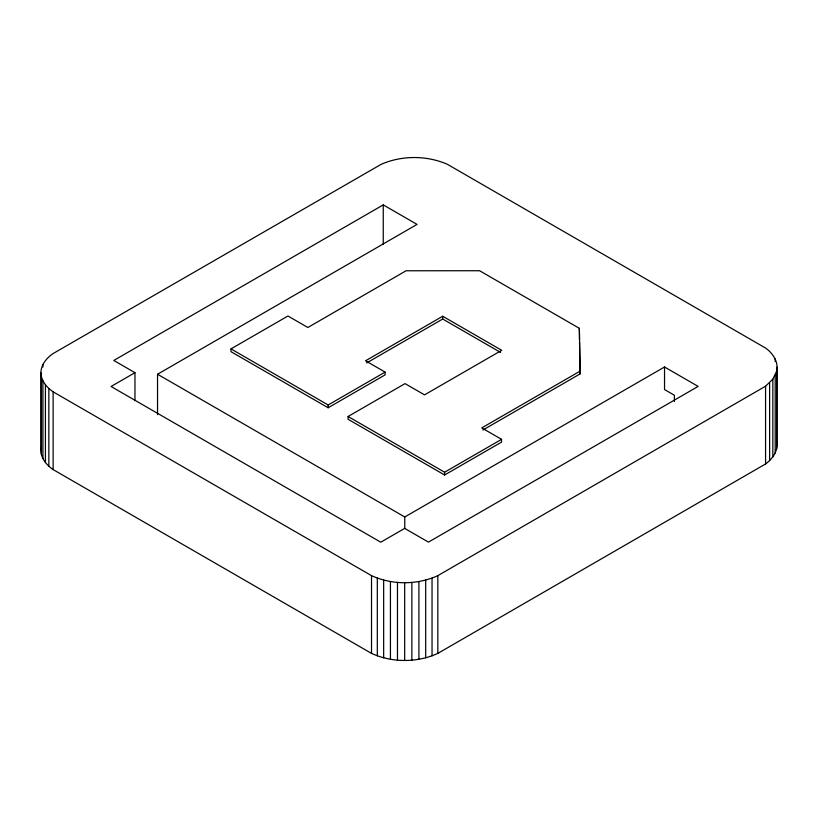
<?xml version="1.0" encoding="UTF-8"?>
<svg xmlns="http://www.w3.org/2000/svg" width="818" height="818" viewBox="0 0 818 818"><rect width="100%" height="100%" fill="white"/><g stroke="black" fill="none" stroke-linecap="round" stroke-linejoin="round"><path stroke-width="1.23" d="M776.619 448.99L776.619 371.229C778.787 361.996 772.857 353.182 765.576 348.059L447.354 164.285C426.597 155.277 401.986 155.277 381.229 164.285L53.129 353.54C46.728 357.895 41.033 364.572 40.9 372.681L40.9 450.442C41.033 458.55 46.728 465.227 53.129 469.583L371.515 653.398C392.2 662.836 417.149 662.836 437.834 653.398L765.576 463.959C771.711 459.471 776.988 452.794 777.1 444.88L777.1 367.129M40.9 450.442L41.278 447.323M40.9 372.681C41.033 380.789 46.728 387.466 53.129 391.832L371.515 575.647C392.2 585.085 417.149 585.085 437.834 575.647L765.576 386.198L772.846 379.143L776.619 371.229M157.537 414.695L157.537 374.245L417.057 224.408L383.253 204.889L113.794 360.462L134.97 372.681L134.97 400.605M134.97 372.681L111.064 386.485L380.769 542.201L404.675 528.397L428.448 542.119L698.143 386.403L664.533 366.996L404.767 516.976L157.537 374.245M580.115 371.127L481.761 427.906L501.567 439.338L501.567 442.109L444.603 474.992L348.09 419.266L348.09 416.495L405.043 383.611L424.532 394.869L501.71 350.309L442.712 316.249L365.534 360.799L385.104 372.098L385.104 374.879L328.151 407.763L230.993 351.668L230.993 348.887L287.946 316.004L307.844 327.497L406.096 270.768L479.604 270.738L579.359 328.325L580.115 373.898L482.865 430.043M366.638 362.947L442.712 319.02L500.616 352.456M230.993 348.887L328.151 404.982L385.104 372.098M348.09 416.495L444.603 472.221L501.567 439.338M776.742 441.802L777.1 444.88M579.512 339.92L579.359 328.325M579.563 342.435L580.115 373.898M775.198 358.99L775.198 361.546M775.198 375.257L775.198 453.019M772.846 379.143L772.846 456.904M769.626 382.814L769.626 460.575M765.576 386.198L765.576 463.959M674.38 401.515L674.38 395.247L664.533 389.562L664.533 366.996M444.603 472.221L444.603 474.992M442.712 316.249L442.712 319.02M437.834 575.647L437.834 653.398M432.037 578.111L432.037 655.872M425.687 580.095L425.687 657.846M418.918 581.526L418.918 659.288M411.863 582.406L411.863 660.167M404.767 516.976L404.767 528.356M404.675 582.702L404.675 660.453M397.476 582.406L397.476 660.167M390.431 581.526L390.431 659.288M383.662 580.095L383.662 657.846M383.253 204.889L383.253 244.408M377.313 578.111L377.313 655.872M371.515 575.647L371.515 653.398M328.151 404.982L328.151 407.763M53.129 391.832L53.129 469.583M48.845 388.478L48.845 466.229M45.419 384.808L45.419 462.569M42.925 364.46L42.925 367.006M42.925 380.902L42.925 458.663M41.411 376.832L41.411 454.593"/></g></svg>
